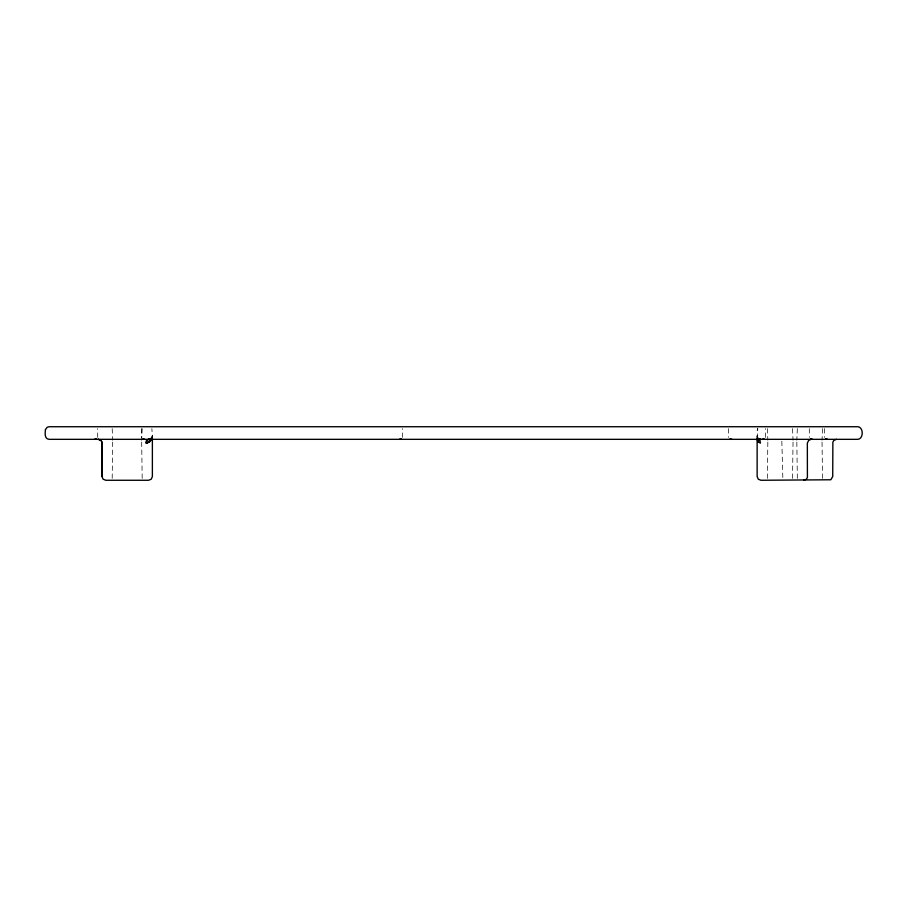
<?xml version="1.0" encoding="UTF-8"?>
<svg xmlns="http://www.w3.org/2000/svg" width="907" height="907" viewBox="0 0 907 907"><rect width="100%" height="100%" fill="white"/><g stroke="black" fill="none" stroke-linecap="round" stroke-linejoin="round"><path stroke-width="0.68" stroke-dasharray="4.54 3.4" d="M151.469 438.013L152.58 435.541L152.319 436.199L151.877 428.614M152.319 436.199L152.376 435.587L151.877 437.423M757.141 438.33L757.764 428.421M152.263 436.471L152.376 435.541L151.979 438.149L152.376 435.541L152.172 436.981M757.141 430.508L757.64 428.614M152.229 436.607L152.376 435.541M97.695 437.435L97.695 428.614M112.185 478.386L112.695 441.652M141.549 428.614L141.549 437.435M142.184 428.614L141.673 440.258M402.595 437.435L402.595 428.614M728.661 428.614L728.661 437.435M765.451 437.435L765.451 428.614M767.345 478.386L767.844 441.652M797.332 428.614L796.822 440.258M809.305 428.614L809.305 437.435M792.537 478.386L793.047 441.652M822.524 428.614L822.025 440.258M824.361 428.614L824.361 437.435M822.524 478.386L822.025 441.652M792.537 428.614L793.047 440.258M797.332 478.386L796.822 441.652M781.834 441.221L782.843 478.386M767.345 428.614L767.844 440.258M142.184 478.386L141.673 441.652M112.185 428.614L112.695 440.258M757.424 436.981L757.141 435.541L757.334 436.97M757.141 436.925L757.266 437.843L757.141 435.927L757.175 438.058"/><path stroke-width="1.36" d="M152.376 438.376L152.376 476.492L151.276 479.168L148.601 480.268L105.768 480.268L103.092 479.168L101.981 476.492L102.06 442.128L101.085 440.428L98.432 439.328M101.981 476.492L102.185 443.104L101.017 440.428L98.364 439.328M149.859 440.723L151.061 438.58L148.748 439.453A3.775 2.914 -90 0 0 146.594 443.104L149.893 441.618L150.959 438.818L150.46 439.147M759.023 440.008L760.916 439.328L758.082 440.156L757.141 439.328L757.946 441.811L760.429 443.104A3.775 3.288 -90 0 0 759.023 440.008L757.64 438.705M151.707 438.716L149.655 441.017L150.868 439.476M151.39 438.126L150.415 438.977L151.084 438.671M759.023 438.818L758.241 438.217M759.76 439.317L758.921 438.931L759.941 439.192M147.376 442.888L150.777 440.485L151.979 438.149L148.737 442.31L145.812 443.104A3.775 2.789 -90 0 1 148.601 439.328L150.29 438.931L148.601 439.328M96.312 438.818L94.43 439.328M401.211 438.818L399.329 439.328M764.068 438.818L762.175 439.328M811.085 439.328L808.647 440.428L807.343 443.104L807.411 477.467L806.425 479.168L803.749 480.268M836.515 439.328L833.839 440.428L832.864 442.128L832.728 476.492L830.846 479.769L760.916 480.268L758.241 479.168L757.141 476.492L757.141 438.33M827.638 439.328L825.744 438.818M812.57 439.328L810.688 438.818M731.938 439.328L730.056 438.818M144.825 439.328L142.932 438.818M45.475 429.533C45.089 432.809 44.262 439.079 49.125 439.328L857.875 439.328C863.668 438.818 863.668 427.231 857.875 426.732L49.125 426.732L47.243 427.231L45.475 429.533M758.32 441.108L757.708 441.051L758.445 442.026L758.32 441.108"/></g></svg>
